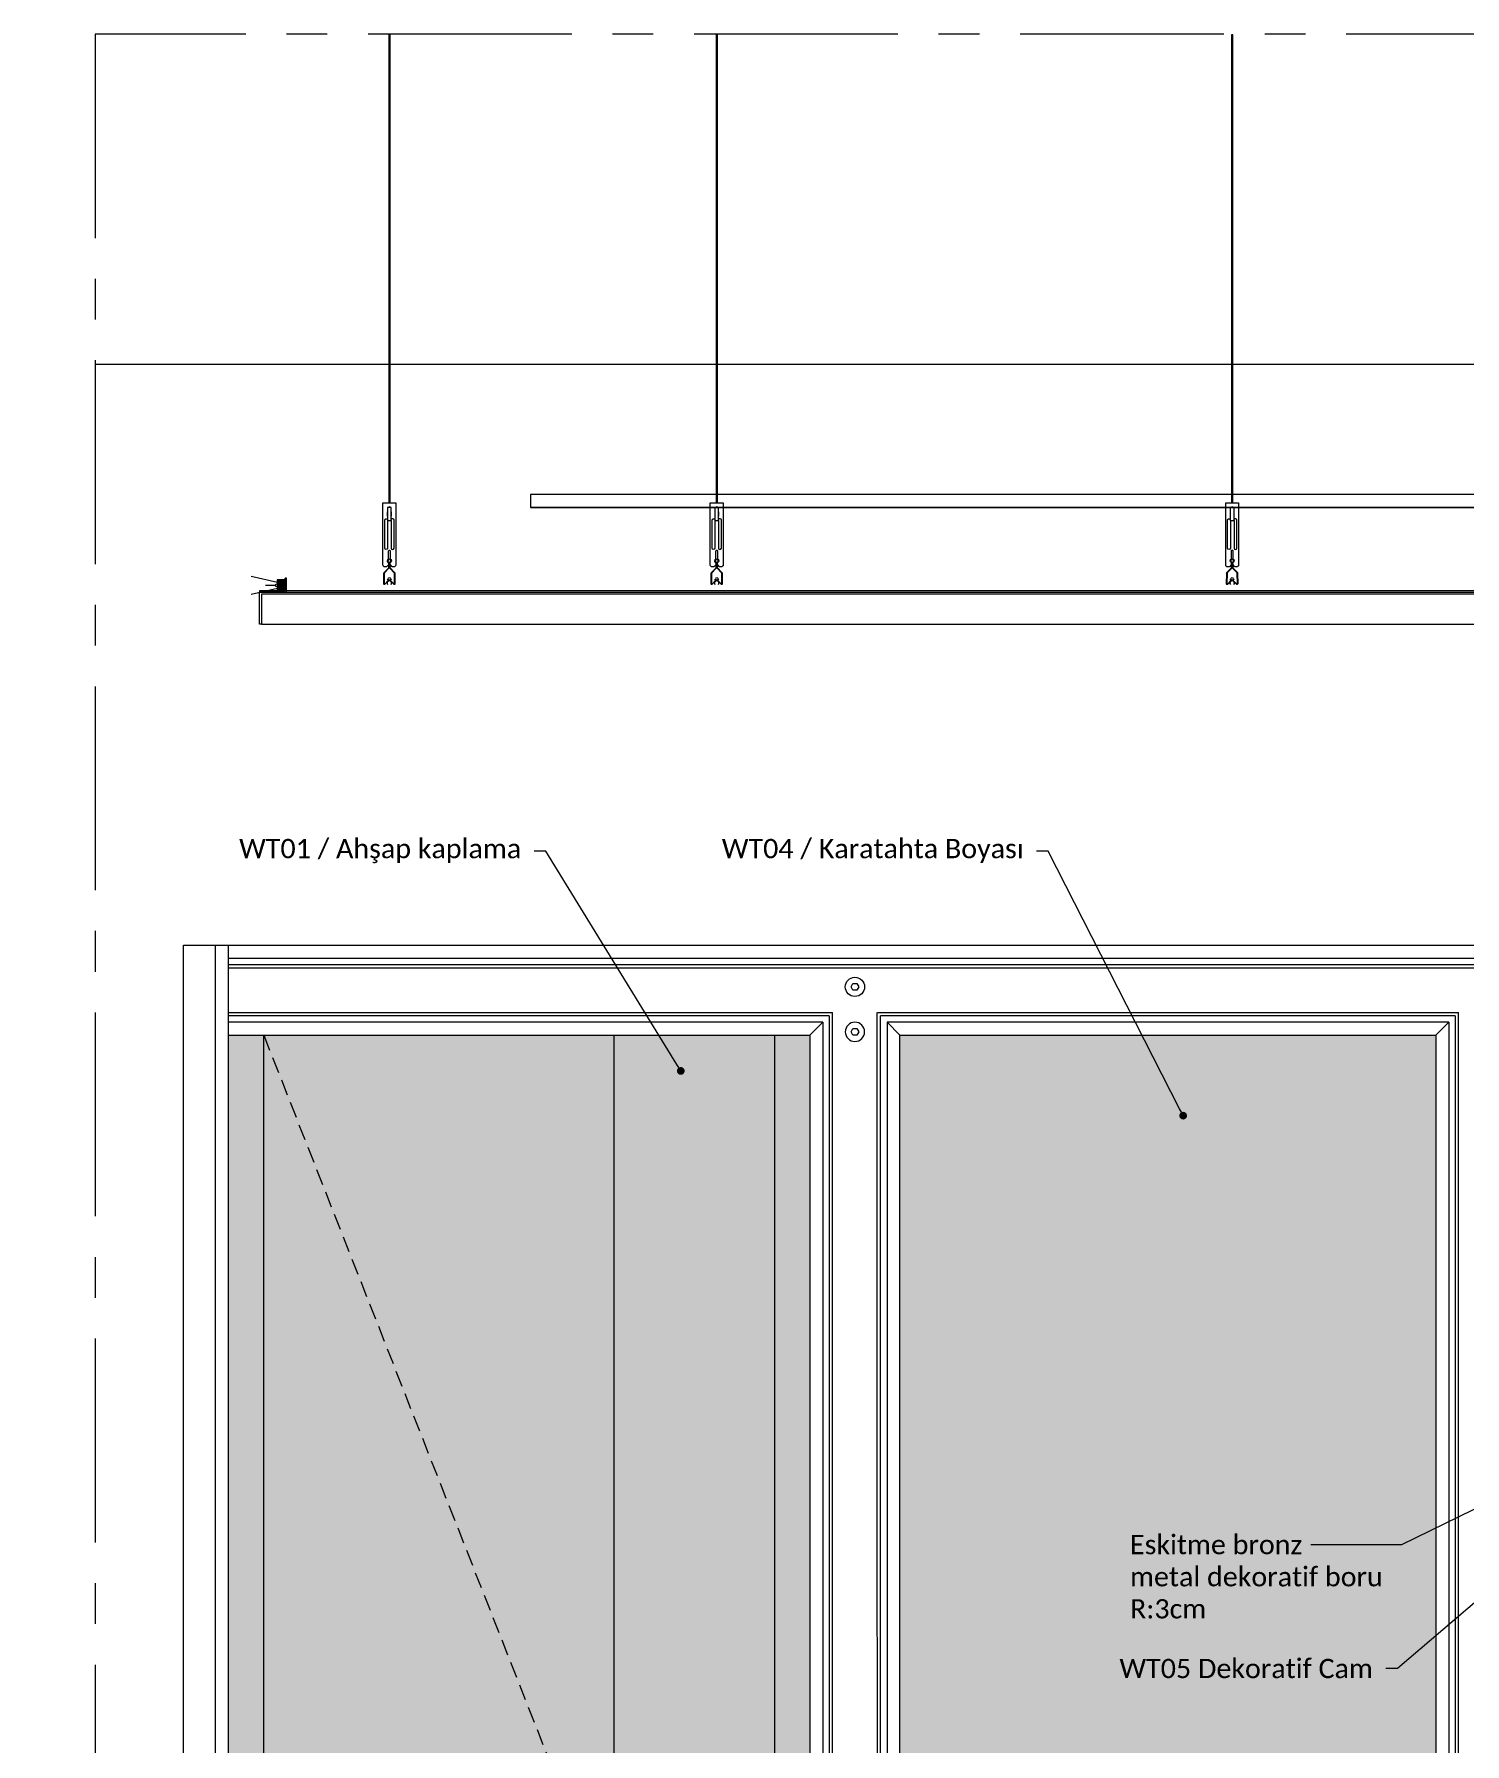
# Model space of a CAD drawing. Header units: millimetres. Extents: x 29001 to 40804, y -8833 to -5892.
# Drawn here: x 33767.4 to 33990.3, y -6929.6 to -6663.3 of the extents above; entities that cross this region are included whole.
import ezdxf
from ezdxf import colors
from ezdxf.entities.mleader import LeaderData, LeaderLine
from ezdxf.math import Vec2, Vec3

# ---------------------------------------------------------------- set-up
doc = ezdxf.new("R2010")
doc.units = ezdxf.units.MM
doc.linetypes.add('( Hidden )', pattern=[0.375, 0.25, -0.125])
doc.linetypes.add('CENTER', pattern=[50.8, 31.75, -6.35, 6.35, -6.35])
doc.layers.get('0').update_dxf_attribs({"lineweight": 0})
for name, color, linetype, lineweight in [('wipeout', 254, 'Continuous', 0), ('xxx_Auto_Duvar_Duvar Gorunus 01', 253, 'Continuous', 0), ('xxx_Auto_Elektrik', 30, 'Continuous', 0), ('xxx_Auto_Kaplama_Ahşap', 34, 'Continuous', 0), ('xxx_Auto_Kaplama_Aluminyum', 133, 'Continuous', 0), ('xxx_Auto_Kaplama_Aluminyum Tarama', 135, 'Continuous', 0), ('xxx_Auto_Konstruksiyon_Metal', 141, 'Continuous', 0), ('xxx_Auto_Yardimci_Aks', 30, 'CENTER', 0), ('xxx_Auto_Yardimci_Yazi', 7, 'Continuous', 0)]:
    doc.layers.add(name, color=color, linetype=linetype, lineweight=lineweight)
doc.styles.add('narrow', font='ARIALN.TTF', dxfattribs={"height": 4})

# ---------------------------------------------------------------- blocks, each defined once
blk = doc.blocks.new('havşabaş')
at = {"linetype": 'Continuous'}
blk.add_wipeout([(0, 1.5), (-0.09, 1.5), (-0.19, 1.49), (-0.28, 1.47), (-0.37, 1.45), (-0.46, 1.43), (-0.55, 1.39), (-0.64, 1.36), (-0.72, 1.31), (-0.8, 1.27), (-0.88, 1.21), (-0.96, 1.16), (-1.03, 1.09), (-1.09, 1.03), (-1.16, 0.96), (-1.21, 0.88), (-1.27, 0.8), (-1.31, 0.72), (-1.36, 0.64), (-1.39, 0.55), (-1.43, 0.46), (-1.45, 0.37), (-1.47, 0.28), (-1.49, 0.19), (-1.5, 0.09), (-1.5, 0), (-1.5, -0.09), (-1.49, -0.19), (-1.47, -0.28), (-1.45, -0.37), (-1.43, -0.46), (-1.39, -0.55), (-1.36, -0.64), (-1.31, -0.72), (-1.27, -0.8), (-1.21, -0.88), (-1.16, -0.96), (-1.09, -1.03), (-1.03, -1.09), (-0.96, -1.16), (-0.88, -1.21), (-0.8, -1.27), (-0.72, -1.31), (-0.64, -1.36), (-0.55, -1.39), (-0.46, -1.43), (-0.37, -1.45), (-0.28, -1.47), (-0.19, -1.49), (-0.09, -1.5), (0, -1.5), (0.09, -1.5), (0.19, -1.49), (0.28, -1.47), (0.37, -1.45), (0.46, -1.43), (0.55, -1.39), (0.64, -1.36), (0.72, -1.31), (0.8, -1.27), (0.88, -1.21), (0.96, -1.16), (1.03, -1.09), (1.09, -1.03), (1.16, -0.96), (1.21, -0.88), (1.27, -0.8), (1.31, -0.72), (1.36, -0.64), (1.39, -0.55), (1.43, -0.46), (1.45, -0.37), (1.47, -0.28), (1.49, -0.19), (1.5, -0.09), (1.5, 0), (1.5, 0.09), (1.49, 0.19), (1.47, 0.28), (1.45, 0.37), (1.43, 0.46), (1.39, 0.55), (1.36, 0.64), (1.31, 0.72), (1.27, 0.8), (1.21, 0.88), (1.16, 0.96), (1.09, 1.03), (1.03, 1.09), (0.96, 1.16), (0.88, 1.21), (0.8, 1.27), (0.72, 1.31), (0.64, 1.36), (0.55, 1.39), (0.46, 1.43), (0.37, 1.45), (0.28, 1.47), (0.19, 1.49), (0.09, 1.5)], dxfattribs=at).dxf.layer = 'wipeout'
at = {"layer": 'xxx_Auto_Konstruksiyon_Metal', "linetype": 'Continuous'}
blk.add_lwpolyline([(-0.3, 0.52), (-0.6, 0), (-0.3, -0.52), (0.3, -0.52), (0.6, 0), (0.3, 0.52)], close=True, dxfattribs=at)
blk.add_circle((0, 0), 1.5, dxfattribs=at)
blk = doc.blocks.new('ray')
at = {"color": 240, "true_color": 0xed1f24}
for points in [[(-1, 0), (-1, -480)], [(1, 0), (1, -480)]]:
    blk.add_lwpolyline(points, dxfattribs=at)
blk.add_lwpolyline([(-1, -480), (1, -480), (1, 0), (-1, 0)], close=True, dxfattribs=at)
blk = doc.blocks.new('led lighting')
blk.add_wipeout([(-26541.81, -63384.27), (-26540.06, -63384.27), (-26540.06, -63385.52), (-26541.81, -63385.52)]).dxf.layer = 'wipeout'
at = {"layer": 'xxx_Auto_Elektrik', "ltscale": 100}
h = blk.add_hatch(dxfattribs=at)
h.set_pattern_fill('ANSI32', color=256, scale=0.02)
h.set_pattern_definition([(45, (-10392.74666, -20628.92017), (-0.1347038418, 0.1347038418), []), (45, (-10392.65686, -20628.92017), (-0.1347038418, 0.1347038418), [])])
h.paths.add_polyline_path([(-26541.81, -63384.27), (-26540.06, -63384.27), (-26540.06, -63385.52), (-26541.81, -63385.52)])
blk.add_lwpolyline([(-26541.81, -63384.27), (-26540.06, -63384.27), (-26540.06, -63385.52), (-26541.81, -63385.52)], close=True, dxfattribs=at)
for points in [[(-26541.81, -63385.52), (-26541.81, -63384.27)], [(-26540.06, -63384.27), (-26540.06, -63385.52)]]:
    blk.add_lwpolyline(points, dxfattribs=at)
blk.add_arc((-26540.93, -63385.52), 0.25, 180, 0, dxfattribs=at)
blk = doc.blocks.new('_Dot')
at = {"color": 0, "linetype": 'ByBlock', "lineweight": -2}
blk.add_line((-0.5, 0), (-1, 0), dxfattribs=at)
at = {"color": 0, "linetype": 'ByBlock', "const_width": 0.5}
blk.add_lwpolyline([(-0.25, 0, 1), (0.25, 0, 1)], format="xyb", close=True, dxfattribs=at)

msp = doc.modelspace()

# ---------------------------------------------------------------- hatches: boundary and pattern name
at = {"true_color": 0xb8b8b8}
h = msp.add_hatch(dxfattribs=at)
h.set_pattern_fill('DOTS', color=9)
h.set_pattern_definition([(0, (-36587.6498, 39013.4077), (0.79375, 1.5875), [0, -1.5875])])
h.paths.add_polyline_path([(34292.34, -6819.23), (34381.97, -6819.23), (34381.97, -7010.23), (34292.34, -7010.23)])
h.paths.add_polyline_path([(33857.77, -6819.23), (33888.26, -6819.23), (33888.26, -7010.23), (33857.77, -7010.23)])
h.paths.add_polyline_path([(33797.65, -7108.72), (33857.77, -7108.72), (33857.77, -6819.23), (33797.65, -6819.23)])
at = {"true_color": 0x454a45}
h = msp.add_hatch(color=69, dxfattribs=at)
h.dxf.hatch_style = 1
h.set_gradient(color1=(110, 111, 109), color2=(64, 69, 69), tint=1, name='INVCYLINDER')
h.paths.add_polyline_path([(33902.26, -6819.23), (33985.78, -6819.23), (33985.78, -7010.23), (33902.26, -7010.23)])
at = {"layer": 'xxx_Auto_Kaplama_Aluminyum Tarama', "linetype": 'Continuous'}
h = msp.add_hatch(color=256, dxfattribs=at)
h.dxf.hatch_style = 1
edge = h.paths.add_edge_path()
edge.add_arc((33822.72, -6745.34), 0.24, 87.5915, 250.6564)
edge.add_arc((33822.6, -6745.67), 0.11, -1, 70.6823, ccw=False)
edge.add_line((33822.71, -6745.68), (33822.7, -6746.42))
edge.add_arc((33822.59, -6746.42), 0.11, 314, 359, ccw=False)
edge.add_line((33822.66, -6746.5), (33821.96, -6747.23))
edge.add_arc((33821.99, -6747.27), 0.05, 134, 179)
edge.add_line((33821.94, -6747.27), (33821.91, -6748.92))
edge.add_arc((33821.96, -6748.92), 0.05, 179, 313.8547)
edge.add_line((33822, -6748.96), (33822.54, -6748.43))
edge.add_arc((33822.51, -6748.39), 0.05, 313.8547, 404)
edge.add_line((33822.55, -6748.36), (33822.41, -6748.22))
edge.add_line((33822.41, -6748.22), (33822.46, -6748.18))
edge.add_line((33822.46, -6748.18), (33822.59, -6748.32))
edge.add_arc((33822.51, -6748.39), 0.11, -46.1453, 44, ccw=False)
edge.add_line((33822.59, -6748.47), (33822.04, -6749))
edge.add_arc((33821.96, -6748.92), 0.11, 179, 313.8547, ccw=False)
edge.add_line((33821.85, -6748.92), (33821.88, -6747.27))
edge.add_arc((33821.99, -6747.27), 0.11, 134, 179, ccw=False)
edge.add_line((33821.92, -6747.19), (33822.62, -6746.46))
edge.add_arc((33822.59, -6746.42), 0.05, 314, 359)
edge.add_line((33822.64, -6746.42), (33822.65, -6745.68))
edge.add_arc((33822.6, -6745.67), 0.05, 359, 430.6823)
edge.add_arc((33822.72, -6745.34), 0.3, 88.0617, 250.67, ccw=False)
edge.add_arc((33822.74, -6745.34), 0.3, -70.67, 91.9383, ccw=False)
edge.add_arc((33822.85, -6745.67), 0.05, 109.3177, 181)
edge.add_line((33822.8, -6745.68), (33822.81, -6746.42))
edge.add_arc((33822.86, -6746.42), 0.05, 181, 226)
edge.add_line((33822.83, -6746.46), (33823.54, -6747.19))
edge.add_arc((33823.46, -6747.27), 0.11, 1, 46, ccw=False)
edge.add_line((33823.57, -6747.27), (33823.6, -6748.92))
edge.add_arc((33823.49, -6748.92), 0.11, -133.8547, 1, ccw=False)
edge.add_line((33823.41, -6749), (33822.87, -6748.47))
edge.add_arc((33822.94, -6748.39), 0.11, 136, 226.1453, ccw=False)
edge.add_line((33822.86, -6748.32), (33822.99, -6748.18))
edge.add_line((33822.99, -6748.18), (33823.04, -6748.22))
edge.add_line((33823.04, -6748.22), (33822.91, -6748.36))
edge.add_arc((33822.94, -6748.39), 0.05, 136, 226.1453)
edge.add_line((33822.91, -6748.43), (33823.45, -6748.96))
edge.add_arc((33823.49, -6748.92), 0.05, 226.1453, 361)
edge.add_line((33823.54, -6748.92), (33823.51, -6747.27))
edge.add_arc((33823.46, -6747.27), 0.05, 1, 46)
edge.add_line((33823.49, -6747.23), (33822.79, -6746.5))
edge.add_arc((33822.86, -6746.42), 0.11, 181, 226, ccw=False)
edge.add_line((33822.75, -6746.42), (33822.74, -6745.68))
edge.add_arc((33822.85, -6745.67), 0.11, 109.3177, 181, ccw=False)
edge.add_arc((33822.74, -6745.34), 0.24, 289.3436, 452.4085)
h = msp.add_hatch(color=256, dxfattribs=at)
h.dxf.hatch_style = 1
edge = h.paths.add_edge_path()
edge.add_arc((33873.72, -6745.34), 0.24, 87.5915, 250.6564)
edge.add_arc((33873.6, -6745.67), 0.11, -1, 70.6823, ccw=False)
edge.add_line((33873.71, -6745.68), (33873.7, -6746.42))
edge.add_arc((33873.59, -6746.42), 0.11, 314, 359, ccw=False)
edge.add_line((33873.66, -6746.5), (33872.96, -6747.23))
edge.add_arc((33872.99, -6747.27), 0.05, 134, 179)
edge.add_line((33872.94, -6747.27), (33872.91, -6748.92))
edge.add_arc((33872.96, -6748.92), 0.05, 179, 313.8547)
edge.add_line((33873, -6748.96), (33873.55, -6748.43))
edge.add_arc((33873.51, -6748.39), 0.05, 313.8547, 404)
edge.add_line((33873.55, -6748.36), (33873.41, -6748.22))
edge.add_line((33873.41, -6748.22), (33873.46, -6748.18))
edge.add_line((33873.46, -6748.18), (33873.59, -6748.32))
edge.add_arc((33873.51, -6748.39), 0.11, -46.1453, 44, ccw=False)
edge.add_line((33873.59, -6748.47), (33873.04, -6749))
edge.add_arc((33872.96, -6748.92), 0.11, 179, 313.8547, ccw=False)
edge.add_line((33872.85, -6748.92), (33872.88, -6747.27))
edge.add_arc((33872.99, -6747.27), 0.11, 134, 179, ccw=False)
edge.add_line((33872.92, -6747.19), (33873.62, -6746.46))
edge.add_arc((33873.59, -6746.42), 0.05, 314, 359)
edge.add_line((33873.64, -6746.42), (33873.65, -6745.68))
edge.add_arc((33873.6, -6745.67), 0.05, 359, 430.6823)
edge.add_arc((33873.72, -6745.34), 0.3, 88.0617, 250.67, ccw=False)
edge.add_arc((33873.74, -6745.34), 0.3, -70.67, 91.9383, ccw=False)
edge.add_arc((33873.85, -6745.67), 0.05, 109.3177, 181)
edge.add_line((33873.8, -6745.68), (33873.82, -6746.42))
edge.add_arc((33873.87, -6746.42), 0.05, 181, 226)
edge.add_line((33873.83, -6746.46), (33874.54, -6747.19))
edge.add_arc((33874.46, -6747.27), 0.11, 1, 46, ccw=False)
edge.add_line((33874.57, -6747.27), (33874.6, -6748.92))
edge.add_arc((33874.49, -6748.92), 0.11, -133.8547, 1, ccw=False)
edge.add_line((33874.41, -6749), (33873.87, -6748.47))
edge.add_arc((33873.94, -6748.39), 0.11, 136, 226.1453, ccw=False)
edge.add_line((33873.86, -6748.32), (33874, -6748.18))
edge.add_line((33874, -6748.18), (33874.04, -6748.22))
edge.add_line((33874.04, -6748.22), (33873.91, -6748.36))
edge.add_arc((33873.94, -6748.39), 0.05, 136, 226.1453)
edge.add_line((33873.91, -6748.43), (33874.45, -6748.96))
edge.add_arc((33874.49, -6748.92), 0.05, 226.1453, 361)
edge.add_line((33874.54, -6748.92), (33874.51, -6747.27))
edge.add_arc((33874.46, -6747.27), 0.05, 1, 46)
edge.add_line((33874.49, -6747.23), (33873.79, -6746.5))
edge.add_arc((33873.87, -6746.42), 0.11, 181, 226, ccw=False)
edge.add_line((33873.76, -6746.42), (33873.74, -6745.68))
edge.add_arc((33873.85, -6745.67), 0.11, 109.3177, 181, ccw=False)
edge.add_arc((33873.74, -6745.34), 0.24, 289.3436, 452.4085)
h = msp.add_hatch(color=256, dxfattribs=at)
h.dxf.hatch_style = 1
edge = h.paths.add_edge_path()
edge.add_arc((33954.02, -6745.34), 0.24, 87.5915, 250.6564)
edge.add_arc((33953.9, -6745.67), 0.11, -1, 70.6823, ccw=False)
edge.add_line((33954.01, -6745.68), (33954, -6746.42))
edge.add_arc((33953.89, -6746.42), 0.11, 314, 359, ccw=False)
edge.add_line((33953.96, -6746.5), (33953.26, -6747.23))
edge.add_arc((33953.29, -6747.27), 0.05, 134, 179)
edge.add_line((33953.24, -6747.27), (33953.21, -6748.92))
edge.add_arc((33953.26, -6748.92), 0.05, 179, 313.8547)
edge.add_line((33953.3, -6748.96), (33953.85, -6748.43))
edge.add_arc((33953.81, -6748.39), 0.05, 313.8547, 404)
edge.add_line((33953.85, -6748.36), (33953.71, -6748.22))
edge.add_line((33953.71, -6748.22), (33953.76, -6748.18))
edge.add_line((33953.76, -6748.18), (33953.89, -6748.32))
edge.add_arc((33953.81, -6748.39), 0.11, -46.1453, 44, ccw=False)
edge.add_line((33953.89, -6748.47), (33953.34, -6749))
edge.add_arc((33953.26, -6748.92), 0.11, 179, 313.8547, ccw=False)
edge.add_line((33953.15, -6748.92), (33953.18, -6747.27))
edge.add_arc((33953.29, -6747.27), 0.11, 134, 179, ccw=False)
edge.add_line((33953.22, -6747.19), (33953.92, -6746.46))
edge.add_arc((33953.89, -6746.42), 0.05, 314, 359)
edge.add_line((33953.94, -6746.42), (33953.95, -6745.68))
edge.add_arc((33953.9, -6745.67), 0.05, 359, 430.6823)
edge.add_arc((33954.02, -6745.34), 0.3, 88.0617, 250.67, ccw=False)
edge.add_arc((33954.04, -6745.34), 0.3, -70.67, 91.9383, ccw=False)
edge.add_arc((33954.15, -6745.67), 0.05, 109.3177, 181)
edge.add_line((33954.1, -6745.68), (33954.12, -6746.42))
edge.add_arc((33954.17, -6746.42), 0.05, 181, 226)
edge.add_line((33954.13, -6746.46), (33954.84, -6747.19))
edge.add_arc((33954.76, -6747.27), 0.11, 1, 46, ccw=False)
edge.add_line((33954.87, -6747.27), (33954.9, -6748.92))
edge.add_arc((33954.79, -6748.92), 0.11, -133.8547, 1, ccw=False)
edge.add_line((33954.71, -6749), (33954.17, -6748.47))
edge.add_arc((33954.24, -6748.39), 0.11, 136, 226.1453, ccw=False)
edge.add_line((33954.16, -6748.32), (33954.3, -6748.18))
edge.add_line((33954.3, -6748.18), (33954.34, -6748.22))
edge.add_line((33954.34, -6748.22), (33954.21, -6748.36))
edge.add_arc((33954.24, -6748.39), 0.05, 136, 226.1453)
edge.add_line((33954.21, -6748.43), (33954.75, -6748.96))
edge.add_arc((33954.79, -6748.92), 0.05, 226.1453, 361)
edge.add_line((33954.84, -6748.92), (33954.81, -6747.27))
edge.add_arc((33954.76, -6747.27), 0.05, 1, 46)
edge.add_line((33954.79, -6747.23), (33954.09, -6746.5))
edge.add_arc((33954.17, -6746.42), 0.11, 181, 226, ccw=False)
edge.add_line((33954.06, -6746.42), (33954.04, -6745.68))
edge.add_arc((33954.15, -6745.67), 0.11, 109.3177, 181, ccw=False)
edge.add_arc((33954.04, -6745.34), 0.24, 289.3436, 452.4085)

# ---------------------------------------------------------------- linework, layer by layer
at = {"layer": 'xxx_Auto_Duvar_Duvar Gorunus 01', "linetype": 'Continuous'}
for p, q in [((33790.65, -7120.23, 0.02), (33790.65, -6819.23, 0.94)), ((33790.65, -6819.23, 8.34), (33790.65, -6819.23, 8.34))]:
    msp.add_line(p, q, dxfattribs=at)
at = {"layer": 'xxx_Auto_Duvar_Duvar Gorunus 01', "elevation": 0}
msp.add_lwpolyline([(33776.91, -6714.73), (34409.95, -6714.73)], dxfattribs=at)
at = {"layer": 'xxx_Auto_Duvar_Duvar Gorunus 01', "linetype": 'Continuous'}
for points, elevation in [([(33797.65, -7119.73), (33797.65, -6819.23)], 0.02), ([(33803.15, -7108.72), (33803.15, -6819.23)], -4.43), ([(33857.77, -7119.73), (33857.77, -6819.23)], 0), ([(33857.77, -7010.23), (33857.77, -6819.23)], 0), ([(33882.76, -7010.23), (33882.76, -6819.23)], -4.43)]:
    msp.add_lwpolyline(points, dxfattribs=dict(at, elevation=elevation))
at = {"layer": 'xxx_Auto_Duvar_Duvar Gorunus 01', "linetype": '( Hidden )', "ltscale": 10, "elevation": -4.43}
msp.add_lwpolyline([(33803.15, -6819.23), (33857.77, -6957.97), (33803.15, -7108.72)], dxfattribs=at)
at = {"layer": 'xxx_Auto_Elektrik', "ltscale": 100, "elevation": 0}
for points in [[(33805.28, -6748.73), (33801.18, -6747.8)], [(33805.28, -6749.64), (33801.18, -6750.57)], [(33804.96, -6749.2), (33803.42, -6749.2)]]:
    msp.add_lwpolyline(points, dxfattribs=at)
at = {"layer": 'xxx_Auto_Kaplama_Ahşap'}
for p, q in [((33790.65, -6805.23, 130.67), (34381.97, -6805.23, 127.4)), ((33797.65, -6807.23, -2.23), (34381.97, -6807.24, 0.01)), ((33797.65, -6808.23, -3.67), (34289.34, -6808.23, -5.86)), ((33797.65, -6808.73, -1.97), (34288.84, -6808.73, -3.41)), ((33797.65, -6815.73, -0.17), (33891.76, -6815.73, -4.06)), ((33891.26, -6816.21, 0.62), (33797.65, -6816.23, -2.45)), ((33890.26, -6817.23, 2.45), (33797.65, -6817.23, -2.27)), ((33890.26, -6817.23, 4.36), (33890.26, -7010.23, 0.61)), ((33891.26, -6816.23, 0.62), (33891.26, -7010.23, -3.13)), ((33891.76, -7010.23, -3.91), (33891.75, -6815.73, -4.06)), ((33898.76, -6815.73, 1.87), (33989.28, -6815.73, -3.78)), ((33899.26, -7010.23, -2.8), (33899.26, -6816.23, 2.61)), ((33988.78, -6816.23, 12.37), (33899.26, -6816.23, 2.61)), ((33987.78, -6817.23, 12.9), (33900.26, -6817.23, 9.89)), ((33987.78, -6817.23, 1.19), (33987.78, -7010.23, -7.55)), ((33988.78, -6816.23, 1.2), (33988.78, -7010.23, -7.52)), ((33989.28, -7010.23, -8.34), (33989.28, -6815.73, -3.78)), ((33888.26, -6819.23, 0.58), (33888.26, -7010.23, -3.18)), ((33902.26, -7010.23, -1.68), (33902.26, -6819.23, 10)), ((33985.78, -6819.23, 1.16), (33985.78, -7010.23, -7.62))]:
    msp.add_line(p, q, dxfattribs=at)
for points, elevation in [([(33790.65, -7120.23), (33790.65, -6805.23)], -3.3), ([(33795.65, -7120.23), (33795.65, -6805.23)], 0.02), ([(33797.65, -6819.23), (33797.65, -6805.23)], 0.02), ([(33888.26, -6819.23), (33890.26, -6817.23)], 0.61), ([(33898.76, -7010.23), (33898.75, -6815.73)], -3.89), ([(33900.26, -6817.23), (33900.26, -7010.23)], -3.89), ([(33902.26, -6819.23), (33900.26, -6817.23)], 6.28), ([(33985.78, -6819.23), (33987.78, -6817.23)], 0.89), ([(33797.65, -6819.23), (33888.26, -6819.23)], 6.21), ([(33902.26, -6819.23), (33985.78, -6819.23)], 12.17)]:
    msp.add_lwpolyline(points, dxfattribs=dict(at, elevation=elevation))
at = {"layer": 'xxx_Auto_Kaplama_Aluminyum', "linetype": 'Continuous', "elevation": 0}
for points in [[(33802.48, -6750.03), (33806.48, -6750.03), (33806.48, -6748.03)], [(33802.48, -6750.23), (33806.68, -6750.23), (33806.68, -6748.03)], [(33806.68, -6748.03), (33806.48, -6748.03)], [(33802.48, -6750.23), (34366.97, -6750.23), (34366.97, -6750.03), (34362.97, -6750.03)], [(34362.77, -6750.03), (33802.48, -6750.03), (33802.48, -6750.23)], [(33802.48, -6755.23), (33802.48, -6750.23), (34267.29, -6750.23), (34267.29, -6750.53), (33802.78, -6750.53), (33802.78, -6755.23), (33802.48, -6755.23)], [(33802.78, -6755.23), (34366.67, -6755.23)]]:
    msp.add_lwpolyline(points, dxfattribs=at)
at = {"layer": 'xxx_Auto_Kaplama_Aluminyum Tarama', "linetype": 'Continuous'}
for points, elevation in [([(33822.83, -6736.29), (33822.83, -6663.4), (33822.63, -6663.4), (33822.63, -6736.29), (33822.83, -6736.29)], 0.04), ([(33873.83, -6736.29), (33873.83, -6663.4), (33873.63, -6663.4), (33873.63, -6736.29), (33873.83, -6736.29)], 0.02), ([(33954.13, -6736.29), (33954.13, -6663.4), (33953.93, -6663.4), (33953.93, -6736.29), (33954.13, -6736.29)], 0.02), ([(33822.43, -6737.72), (33822.41, -6737.72), (33822.41, -6738.37), (33822.43, -6738.37)], 0.02), ([(33823.06, -6737.72), (33823.03, -6737.72)], 0.02), ([(33823.03, -6738.37), (33823.06, -6738.37), (33823.06, -6737.72)], 0.02)]:
    msp.add_lwpolyline(points, dxfattribs=dict(at, elevation=elevation))
at = {"layer": 'xxx_Auto_Kaplama_Aluminyum Tarama', "linetype": 'Continuous', "elevation": 0.02}
for points in [[(33822.61, -6745.64), (33822.61, -6745.83, -0.167021), (33822.57, -6745.95), (33822.35, -6746.22, -0.229855), (33822.2, -6746.29), (33822.03, -6746.29, -0.414214), (33821.73, -6745.99), (33821.73, -6745.34), (33821.73, -6736.29), (33823.73, -6736.29), (33823.73, -6745.34), (33823.73, -6745.99, -0.414214), (33823.43, -6746.29), (33823.27, -6746.29, -0.229879), (33823.11, -6746.22), (33822.9, -6745.95, -0.168308), (33822.86, -6745.82), (33822.86, -6745.64)], [(33822.02, -6738.99, -0.778201), (33822.43, -6738.89, -0.778201)], [(33822.45, -6739.05), (33822.45, -6743.39, -1), (33822.02, -6743.39), (33822.02, -6738.99)], [(33823.02, -6739.05), (33823.02, -6743.39, 1), (33823.45, -6743.39), (33823.45, -6738.99, 0.860659), (33823.03, -6738.93)], [(33822.61, -6745.64, -0.663996), (33822.61, -6745.04), (33822.61, -6743.82, -0.414214), (33822.73, -6743.69, -0.414214), (33822.86, -6743.82), (33822.86, -6744.89), (33822.86, -6745.04, -0.670877), (33822.86, -6745.64)]]:
    msp.add_lwpolyline(points, format="xyb", dxfattribs=at)
at = {"layer": 'xxx_Auto_Kaplama_Aluminyum Tarama', "linetype": 'Continuous'}
for points, elevation in [([(33822.43, -6737.05), (33822.43, -6739.05), (33823.03, -6739.05), (33823.03, -6737.05)], 0.04), ([(33873.43, -6737.05), (33873.43, -6739.05), (33874.03, -6739.05), (33874.03, -6737.05)], 0.02), ([(33953.73, -6737.05), (33953.73, -6739.05), (33954.33, -6739.05), (33954.33, -6737.05)], 0.02)]:
    msp.add_lwpolyline(points, close=True, dxfattribs=dict(at, elevation=elevation))
for points in [[(33873.61, -6745.64), (33873.61, -6745.83, -0.167021), (33873.57, -6745.95), (33873.35, -6746.22, -0.229855), (33873.2, -6746.29), (33873.03, -6746.29, -0.414214), (33872.73, -6745.99), (33872.73, -6745.34), (33872.73, -6736.29), (33874.73, -6736.29), (33874.73, -6745.34), (33874.73, -6745.99, -0.414214), (33874.43, -6746.29), (33874.27, -6746.29, -0.229879), (33874.11, -6746.22), (33873.9, -6745.95, -0.168308), (33873.86, -6745.82), (33873.86, -6745.64)], [(33953.91, -6745.64), (33953.91, -6745.83, -0.167021), (33953.87, -6745.95), (33953.65, -6746.22, -0.229855), (33953.5, -6746.29), (33953.33, -6746.29, -0.414214), (33953.03, -6745.99), (33953.03, -6745.34), (33953.03, -6736.29), (33955.03, -6736.29), (33955.03, -6745.34), (33955.03, -6745.99, -0.414214), (33954.73, -6746.29), (33954.57, -6746.29, -0.229879), (33954.41, -6746.22), (33954.2, -6745.95, -0.168308), (33954.16, -6745.82), (33954.16, -6745.64)], [(33873.02, -6738.99, -0.778201), (33873.43, -6738.89, -0.778201)], [(33873.45, -6739.05), (33873.45, -6743.39, -1), (33873.02, -6743.39), (33873.02, -6738.99)], [(33874.02, -6739.05), (33874.02, -6743.39, 1), (33874.45, -6743.39), (33874.45, -6738.99, 0.860659), (33874.03, -6738.93)], [(33953.32, -6738.99, -0.778201), (33953.73, -6738.89, -0.778201)], [(33953.75, -6739.05), (33953.75, -6743.39, -1), (33953.32, -6743.39), (33953.32, -6738.99)], [(33954.32, -6739.05), (33954.32, -6743.39, 1), (33954.75, -6743.39), (33954.75, -6738.99, 0.860659), (33954.33, -6738.93)], [(33873.61, -6745.64, -0.663996), (33873.61, -6745.04), (33873.61, -6743.82, -0.414214), (33873.73, -6743.69, -0.414214), (33873.86, -6743.82), (33873.86, -6744.89), (33873.86, -6745.04, -0.670877), (33873.86, -6745.64)], [(33953.91, -6745.64, -0.663996), (33953.91, -6745.04), (33953.91, -6743.82, -0.414214), (33954.03, -6743.69, -0.414214), (33954.16, -6743.82), (33954.16, -6744.89), (33954.16, -6745.04, -0.670877), (33954.16, -6745.64)]]:
    msp.add_lwpolyline(points, format="xyb", dxfattribs=at)
for points in [[(33873.43, -6737.72), (33873.41, -6737.72), (33873.41, -6738.37), (33873.43, -6738.37)], [(33874.06, -6737.72), (33874.03, -6737.72)], [(33874.03, -6738.37), (33874.06, -6738.37), (33874.06, -6737.72)], [(33953.73, -6737.72), (33953.71, -6737.72), (33953.71, -6738.37), (33953.73, -6738.37)], [(33954.36, -6737.72), (33954.33, -6737.72)], [(33954.33, -6738.37), (33954.36, -6738.37), (33954.36, -6737.72)]]:
    msp.add_lwpolyline(points, dxfattribs=at)
for points, elevation in [([(33822.73, -6745.1, 0.862148), (33822.64, -6745.57, -0.323388), (33822.71, -6745.68), (33822.7, -6746.42, -0.198912), (33822.66, -6746.5), (33821.96, -6747.23, 0.198912), (33821.94, -6747.27), (33821.91, -6748.92, 0.667262), (33822, -6748.96), (33822.54, -6748.43, 0.414956), (33822.55, -6748.36), (33822.41, -6748.22), (33822.46, -6748.18), (33822.59, -6748.32, -0.414956), (33822.59, -6748.47), (33822.04, -6749, -0.667262), (33821.85, -6748.92), (33821.88, -6747.27, -0.198912), (33821.92, -6747.19), (33822.62, -6746.46, 0.198912), (33822.64, -6746.42), (33822.65, -6745.68, 0.323388), (33822.62, -6745.63, -0.858681), (33822.73, -6745.04, -0.858681), (33822.84, -6745.63, 0.323388), (33822.8, -6745.68), (33822.81, -6746.42, 0.198912), (33822.83, -6746.46), (33823.54, -6747.19, -0.198912), (33823.57, -6747.27), (33823.6, -6748.92, -0.667262), (33823.41, -6749), (33822.87, -6748.47, -0.414956), (33822.86, -6748.32), (33822.99, -6748.18), (33823.04, -6748.22), (33822.91, -6748.36, 0.414956), (33822.91, -6748.43), (33823.45, -6748.96, 0.667262), (33823.54, -6748.92), (33823.51, -6747.27, 0.198912), (33823.49, -6747.23), (33822.79, -6746.5, -0.198912), (33822.75, -6746.42), (33822.74, -6745.68, -0.323388), (33822.82, -6745.57, 0.862148)], 0.04), ([(33873.73, -6745.1, 0.862148), (33873.64, -6745.57, -0.323388), (33873.71, -6745.68), (33873.7, -6746.42, -0.198912), (33873.66, -6746.5), (33872.96, -6747.23, 0.198912), (33872.94, -6747.27), (33872.91, -6748.92, 0.667262), (33873, -6748.96), (33873.55, -6748.43, 0.414956), (33873.55, -6748.36), (33873.41, -6748.22), (33873.46, -6748.18), (33873.59, -6748.32, -0.414956), (33873.59, -6748.47), (33873.04, -6749, -0.667262), (33872.85, -6748.92), (33872.88, -6747.27, -0.198912), (33872.92, -6747.19), (33873.62, -6746.46, 0.198912), (33873.64, -6746.42), (33873.65, -6745.68, 0.323388), (33873.62, -6745.63, -0.858681), (33873.73, -6745.04, -0.858681), (33873.84, -6745.63, 0.323388), (33873.8, -6745.68), (33873.82, -6746.42, 0.198912), (33873.83, -6746.46), (33874.54, -6747.19, -0.198912), (33874.57, -6747.27), (33874.6, -6748.92, -0.667262), (33874.41, -6749), (33873.87, -6748.47, -0.414956), (33873.86, -6748.32), (33874, -6748.18), (33874.04, -6748.22), (33873.91, -6748.36, 0.414956), (33873.91, -6748.43), (33874.45, -6748.96, 0.667262), (33874.54, -6748.92), (33874.51, -6747.27, 0.198912), (33874.49, -6747.23), (33873.79, -6746.5, -0.198912), (33873.76, -6746.42), (33873.74, -6745.68, -0.323388), (33873.82, -6745.57, 0.862148)], 0.02), ([(33954.03, -6745.1, 0.862148), (33953.94, -6745.57, -0.323388), (33954.01, -6745.68), (33954, -6746.42, -0.198912), (33953.96, -6746.5), (33953.26, -6747.23, 0.198912), (33953.24, -6747.27), (33953.21, -6748.92, 0.667262), (33953.3, -6748.96), (33953.85, -6748.43, 0.414956), (33953.85, -6748.36), (33953.71, -6748.22), (33953.76, -6748.18), (33953.89, -6748.32, -0.414956), (33953.89, -6748.47), (33953.34, -6749, -0.667262), (33953.15, -6748.92), (33953.18, -6747.27, -0.198912), (33953.22, -6747.19), (33953.92, -6746.46, 0.198912), (33953.94, -6746.42), (33953.95, -6745.68, 0.323388), (33953.92, -6745.63, -0.858681), (33954.03, -6745.04, -0.858681), (33954.14, -6745.63, 0.323388), (33954.1, -6745.68), (33954.12, -6746.42, 0.198912), (33954.13, -6746.46), (33954.84, -6747.19, -0.198912), (33954.87, -6747.27), (33954.9, -6748.92, -0.667262), (33954.71, -6749), (33954.17, -6748.47, -0.414956), (33954.16, -6748.32), (33954.3, -6748.18), (33954.34, -6748.22), (33954.21, -6748.36, 0.414956), (33954.21, -6748.43), (33954.75, -6748.96, 0.667262), (33954.84, -6748.92), (33954.81, -6747.27, 0.198912), (33954.79, -6747.23), (33954.09, -6746.5, -0.198912), (33954.06, -6746.42), (33954.04, -6745.68, -0.323388), (33954.12, -6745.57, 0.862148)], 0.02)]:
    msp.add_lwpolyline(points, format="xyb", close=True, dxfattribs=dict(at, elevation=elevation))
for centre, radius, start, end in [((33822.73, -6737.1, 0.02), 0.165, 18.4199, 161.5801), ((33873.73, -6737.1), 0.165, 18.4199, 161.5801), ((33954.03, -6737.1), 0.165, 18.4199, 161.5801), ((33822.73, -6748.82, 0.02), 0.35, 98.2132, 216.7908), ((33822.73, -6748.82, 0.02), 0.35, 98.2132, 216.7908), ((33822.68, -6748.16, 0.02), 0.15, 90, 270), ((33822.68, -6748.16, 0.02), 0.15, 90, 270), ((33822.78, -6748.16, 0.02), 0.15, 270, 90), ((33822.78, -6748.16, 0.02), 0.15, 270, 90), ((33822.73, -6748.82, 0.02), 0.35, 323.2092, 81.7868), ((33822.73, -6748.82, 0.02), 0.35, 323.2092, 81.7868), ((33873.73, -6748.82), 0.35, 98.2132, 216.7908), ((33873.73, -6748.82), 0.35, 98.2132, 216.7908), ((33873.68, -6748.16), 0.15, 90, 270), ((33873.68, -6748.16), 0.15, 90, 270), ((33873.78, -6748.16), 0.15, 270, 90), ((33873.78, -6748.16), 0.15, 270, 90), ((33873.73, -6748.82), 0.35, 323.2092, 81.7868), ((33873.73, -6748.82), 0.35, 323.2092, 81.7868), ((33954.03, -6748.82), 0.35, 98.2132, 216.7908), ((33954.03, -6748.82), 0.35, 98.2132, 216.7908), ((33953.98, -6748.16), 0.15, 90, 270), ((33953.98, -6748.16), 0.15, 90, 270), ((33954.08, -6748.16), 0.15, 270, 90), ((33954.08, -6748.16), 0.15, 270, 90), ((33954.03, -6748.82), 0.35, 323.2092, 81.7868), ((33954.03, -6748.82), 0.35, 323.2092, 81.7868)]:
    msp.add_arc(centre, radius, start, end, dxfattribs=at)

# ---------------------------------------------------------------- block references
at = {"color": 240, "true_color": 0xed1f24, "rotation": 270}
msp.add_blockref('ray', (34324.72, -6736.03, 0), dxfattribs=at)

# ---------------------------------------------------------------- leaders
at = {"layer": 'xxx_Auto_Yardimci_Yazi'}
ml = msp.add_multileader_mtext('Standard', dxfattribs=at)
ml.set_content('{\\fCalibri Light|b0|i0|c162|p34;WT01 / Ahşap kaplama}', color=256, style='narrow')
ml.set_leader_properties(color=256, linetype='ByLayer', lineweight=-1)
ml.set_arrow_properties(name='DOT')
ml.build(insert=Vec2(0, 0))
ml.multileader.update_dxf_attribs({"dogleg_length": 49.61, "arrow_head_size": 1.2})
ctx = ml.context
ctx.base_point, ctx.char_height, ctx.arrow_head_size, ctx.plane_origin = Vec3(33798.03, -6790.59), 3, 1.2, Vec3(34205.03, -6692.36)
ctx.text_align_type = 2
notes = []
notes.append((ctx, [(0, (1, 1, 0), (33847.09, -6790.59), (-1, 0), 1.82, [(0, [(33868.13, -6824.81)], 0, [])])]))
ctx.mtext.insert, ctx.mtext.width, ctx.mtext.defined_height, ctx.mtext.alignment, ctx.mtext.flow_direction = Vec3(33843.27, -6788.67), 186.3768, 39.78, 3, 5
ml = msp.add_multileader_mtext('Standard', dxfattribs=at)
ml.set_content('{\\fCalibri Light|b0|i0|c162|p34;Eskitme bronz \\Pmetal dekoratif boru\\PR:3cm}', color=256, style='narrow')
ml.set_leader_properties(color=256, linetype='ByLayer', lineweight=-1)
ml.set_arrow_properties(name='DOT')
ml.build(insert=Vec2(0, 0))
ml.multileader.update_dxf_attribs({"dogleg_length": 49.61, "arrow_head_size": 1.2})
ctx = ml.context
ctx.base_point, ctx.char_height, ctx.arrow_head_size, ctx.plane_origin = Vec3(33936.12, -6898.62), 3, 1.2, Vec3(34341.52, -6822.89)
notes.append((ctx, [(0, (1, 1, 0), (33980.41, -6898.62), (-1, 0), 14.11, [(0, [(34019.95, -6879.29)], 0, [])])]))
ctx.mtext.insert, ctx.mtext.width, ctx.mtext.defined_height, ctx.mtext.flow_direction = Vec3(33938.12, -6897.1), 186.3768, 39.78, 5
ml = msp.add_multileader_mtext('Standard', dxfattribs=at)
ml.set_content('{\\fCalibri Light|b0|i0|c162|p34;WT05 Dekoratif Cam}', color=256, style='narrow')
ml.set_leader_properties(color=256, linetype='ByLayer', lineweight=-1)
ml.set_arrow_properties(name='DOT')
ml.build(insert=Vec2(0, 0))
ml.multileader.update_dxf_attribs({"dogleg_length": 49.61, "arrow_head_size": 1.2})
ctx = ml.context
ctx.base_point, ctx.char_height, ctx.arrow_head_size, ctx.plane_origin = Vec3(33935.02, -6917.92), 3, 1.2, Vec3(34337.73, -6819.68)
ctx.text_align_type = 2
notes.append((ctx, [(0, (1, 1, 0), (33979.78, -6917.92), (-1, 0), 1.82, [(0, [(34008.64, -6893.23)], 0, [])])]))
ctx.mtext.insert, ctx.mtext.width, ctx.mtext.defined_height, ctx.mtext.alignment, ctx.mtext.flow_direction = Vec3(33975.96, -6916.4), 186.3768, 39.78, 3, 5
for ctx, leaders in notes:
    for number, flags, end, landing, length, lines in leaders:
        leader = LeaderData()
        leader.index, (leader.has_last_leader_line, leader.has_dogleg_vector, leader.attachment_direction) = number, flags
        leader.last_leader_point, leader.dogleg_vector, leader.dogleg_length = Vec3(end), Vec3(landing), length
        for number, points, colour, breaks in lines:
            line = LeaderLine()
            line.index, line.vertices, line.color, line.breaks = number, Vec3.list(points), colors.encode_raw_color(colour), breaks
            leader.lines.append(line)
        ctx.leaders.append(leader)

# ---------------------------------------------------------------- wipeouts: each hides what was drawn before it
at = {"linetype": 'Continuous'}
msp.add_wipeout([(33895.26, -6813.22), (33895.16, -6813.22), (33895.07, -6813.21), (33894.98, -6813.19), (33894.88, -6813.17), (33894.79, -6813.15), (33894.71, -6813.11), (33894.62, -6813.08), (33894.53, -6813.03), (33894.45, -6812.99), (33894.38, -6812.93), (33894.3, -6812.87), (33894.23, -6812.81), (33894.16, -6812.75), (33894.1, -6812.67), (33894.04, -6812.6), (33893.99, -6812.52), (33893.94, -6812.44), (33893.9, -6812.36), (33893.86, -6812.27), (33893.83, -6812.18), (33893.8, -6812.09), (33893.78, -6812), (33893.77, -6811.91), (33893.76, -6811.81), (33893.76, -6811.72), (33893.76, -6811.62), (33893.77, -6811.53), (33893.78, -6811.44), (33893.8, -6811.35), (33893.83, -6811.26), (33893.86, -6811.17), (33893.9, -6811.08), (33893.94, -6811), (33893.99, -6810.91), (33894.04, -6810.84), (33894.1, -6810.76), (33894.16, -6810.69), (33894.23, -6810.63), (33894.3, -6810.56), (33894.38, -6810.51), (33894.45, -6810.45), (33894.53, -6810.4), (33894.62, -6810.36), (33894.71, -6810.32), (33894.79, -6810.29), (33894.88, -6810.27), (33894.98, -6810.25), (33895.07, -6810.23), (33895.16, -6810.22), (33895.26, -6810.22), (33895.35, -6810.22), (33895.45, -6810.23), (33895.54, -6810.25), (33895.63, -6810.27), (33895.72, -6810.29), (33895.81, -6810.32), (33895.9, -6810.36), (33895.98, -6810.4), (33896.06, -6810.45), (33896.14, -6810.51), (33896.21, -6810.56), (33896.28, -6810.63), (33896.35, -6810.69), (33896.41, -6810.76), (33896.47, -6810.84), (33896.52, -6810.91), (33896.57, -6811), (33896.61, -6811.08), (33896.65, -6811.17), (33896.68, -6811.26), (33896.71, -6811.35), (33896.73, -6811.44), (33896.75, -6811.53), (33896.75, -6811.62), (33896.76, -6811.72), (33896.75, -6811.81), (33896.75, -6811.91), (33896.73, -6812), (33896.71, -6812.09), (33896.68, -6812.18), (33896.65, -6812.27), (33896.61, -6812.36), (33896.57, -6812.44), (33896.52, -6812.52), (33896.47, -6812.6), (33896.41, -6812.67), (33896.35, -6812.75), (33896.28, -6812.81), (33896.21, -6812.87), (33896.14, -6812.93), (33896.06, -6812.99), (33895.98, -6813.03), (33895.9, -6813.08), (33895.81, -6813.11), (33895.72, -6813.15), (33895.63, -6813.17), (33895.54, -6813.19), (33895.45, -6813.21), (33895.35, -6813.22)], dxfattribs=at).translate(0, 0, -10.95).dxf.layer = 'wipeout'

# ---------------------------------------------------------------- next in the draw order: linework, layer by layer
at = {"layer": 'xxx_Auto_Konstruksiyon_Metal', "linetype": 'Continuous', "elevation": -10.95}
msp.add_lwpolyline([(33894.96, -6812.24), (33894.66, -6811.72), (33894.96, -6811.2), (33895.56, -6811.2), (33895.86, -6811.72), (33895.56, -6812.24)], close=True, dxfattribs=at)
at = {"layer": 'xxx_Auto_Konstruksiyon_Metal', "linetype": 'Continuous'}
msp.add_circle((33895.26, -6811.72, 117.72), 1.5, dxfattribs=at)

# ---------------------------------------------------------------- next in the draw order: block references
at = {"linetype": 'Continuous', "xscale": -1, "rotation": 180}
msp.add_blockref('havşabaş', (33895.26, -6818.72, -7.49), dxfattribs=at)

# ---------------------------------------------------------------- next in the draw order: linework, layer by layer
at = {"layer": 'xxx_Auto_Yardimci_Aks'}
msp.add_lwpolyline([(33776.91, -7170.23), (34409.95, -7170.23), (34409.95, -6663.31), (33776.91, -6663.31)], close=True, dxfattribs=at)

# ---------------------------------------------------------------- next in the draw order: leaders
at = {"layer": 'xxx_Auto_Yardimci_Yazi'}
ml = msp.add_multileader_mtext('Standard', dxfattribs=at)
ml.set_content('{\\fCalibri Light|b0|i0|c162|p34;WT04 / Karatahta Boyası}', color=256, style='narrow')
ml.set_leader_properties(color=256, linetype='ByLayer', lineweight=-1)
ml.set_arrow_properties(name='DOT')
ml.build(insert=Vec2(0, 0))
ml.multileader.update_dxf_attribs({"dogleg_length": 49.61, "arrow_head_size": 1.2})
ctx = ml.context
ctx.base_point, ctx.char_height, ctx.arrow_head_size, ctx.plane_origin = Vec3(33873.29, -6790.59), 3, 1.2, Vec3(34283.31, -6692.36)
ctx.text_align_type = 2
notes = []
notes.append((ctx, [(0, (1, 1, 0), (33925.36, -6790.59), (-1, 0), 1.82, [(0, [(33946.4, -6831.78)], 0, [])])]))
ctx.mtext.insert, ctx.mtext.width, ctx.mtext.defined_height, ctx.mtext.alignment, ctx.mtext.flow_direction = Vec3(33921.55, -6788.67), 186.3768, 39.78, 3, 5
ml = msp.add_multileader_mtext('Standard', dxfattribs=at)
ml.set_content('{\\fCalibri Light|b0|i0|c162|p34;WT05 Dekoratif Cam}', color=256, style='narrow')
ml.set_leader_properties(color=256, linetype='ByLayer', lineweight=-1)
ml.set_arrow_properties(name='DOT')
ml.build(insert=Vec2(0, 0))
ml.multileader.update_dxf_attribs({"dogleg_length": 49.61, "arrow_head_size": 1.2})
ctx = ml.context
ctx.base_point, ctx.char_height, ctx.arrow_head_size, ctx.plane_origin = Vec3(33998.34, -6790.59), 3, 1.2, Vec3(34401.04, -6692.36)
ctx.text_align_type = 2
notes.append((ctx, [(0, (1, 1, 0), (34043.09, -6790.59), (-1, 0), 1.82, [(0, [(34072.06, -6855.63)], 0, [])])]))
ctx.mtext.insert, ctx.mtext.width, ctx.mtext.defined_height, ctx.mtext.alignment, ctx.mtext.flow_direction = Vec3(34039.28, -6789.07), 186.3768, 39.78, 3, 5
for ctx, leaders in notes:
    for number, flags, end, landing, length, lines in leaders:
        leader = LeaderData()
        leader.index, (leader.has_last_leader_line, leader.has_dogleg_vector, leader.attachment_direction) = number, flags
        leader.last_leader_point, leader.dogleg_vector, leader.dogleg_length = Vec3(end), Vec3(landing), length
        for number, points, colour, breaks in lines:
            line = LeaderLine()
            line.index, line.vertices, line.color, line.breaks = number, Vec3.list(points), colors.encode_raw_color(colour), breaks
            leader.lines.append(line)
        ctx.leaders.append(leader)

# ---------------------------------------------------------------- next in the draw order: block references
at = {"layer": 'xxx_Auto_Elektrik', "xscale": -1, "rotation": 270}
msp.add_blockref('led lighting', (97190.75, 19791.77, 0), dxfattribs=at)

doc.saveas('drawing.dxf')
